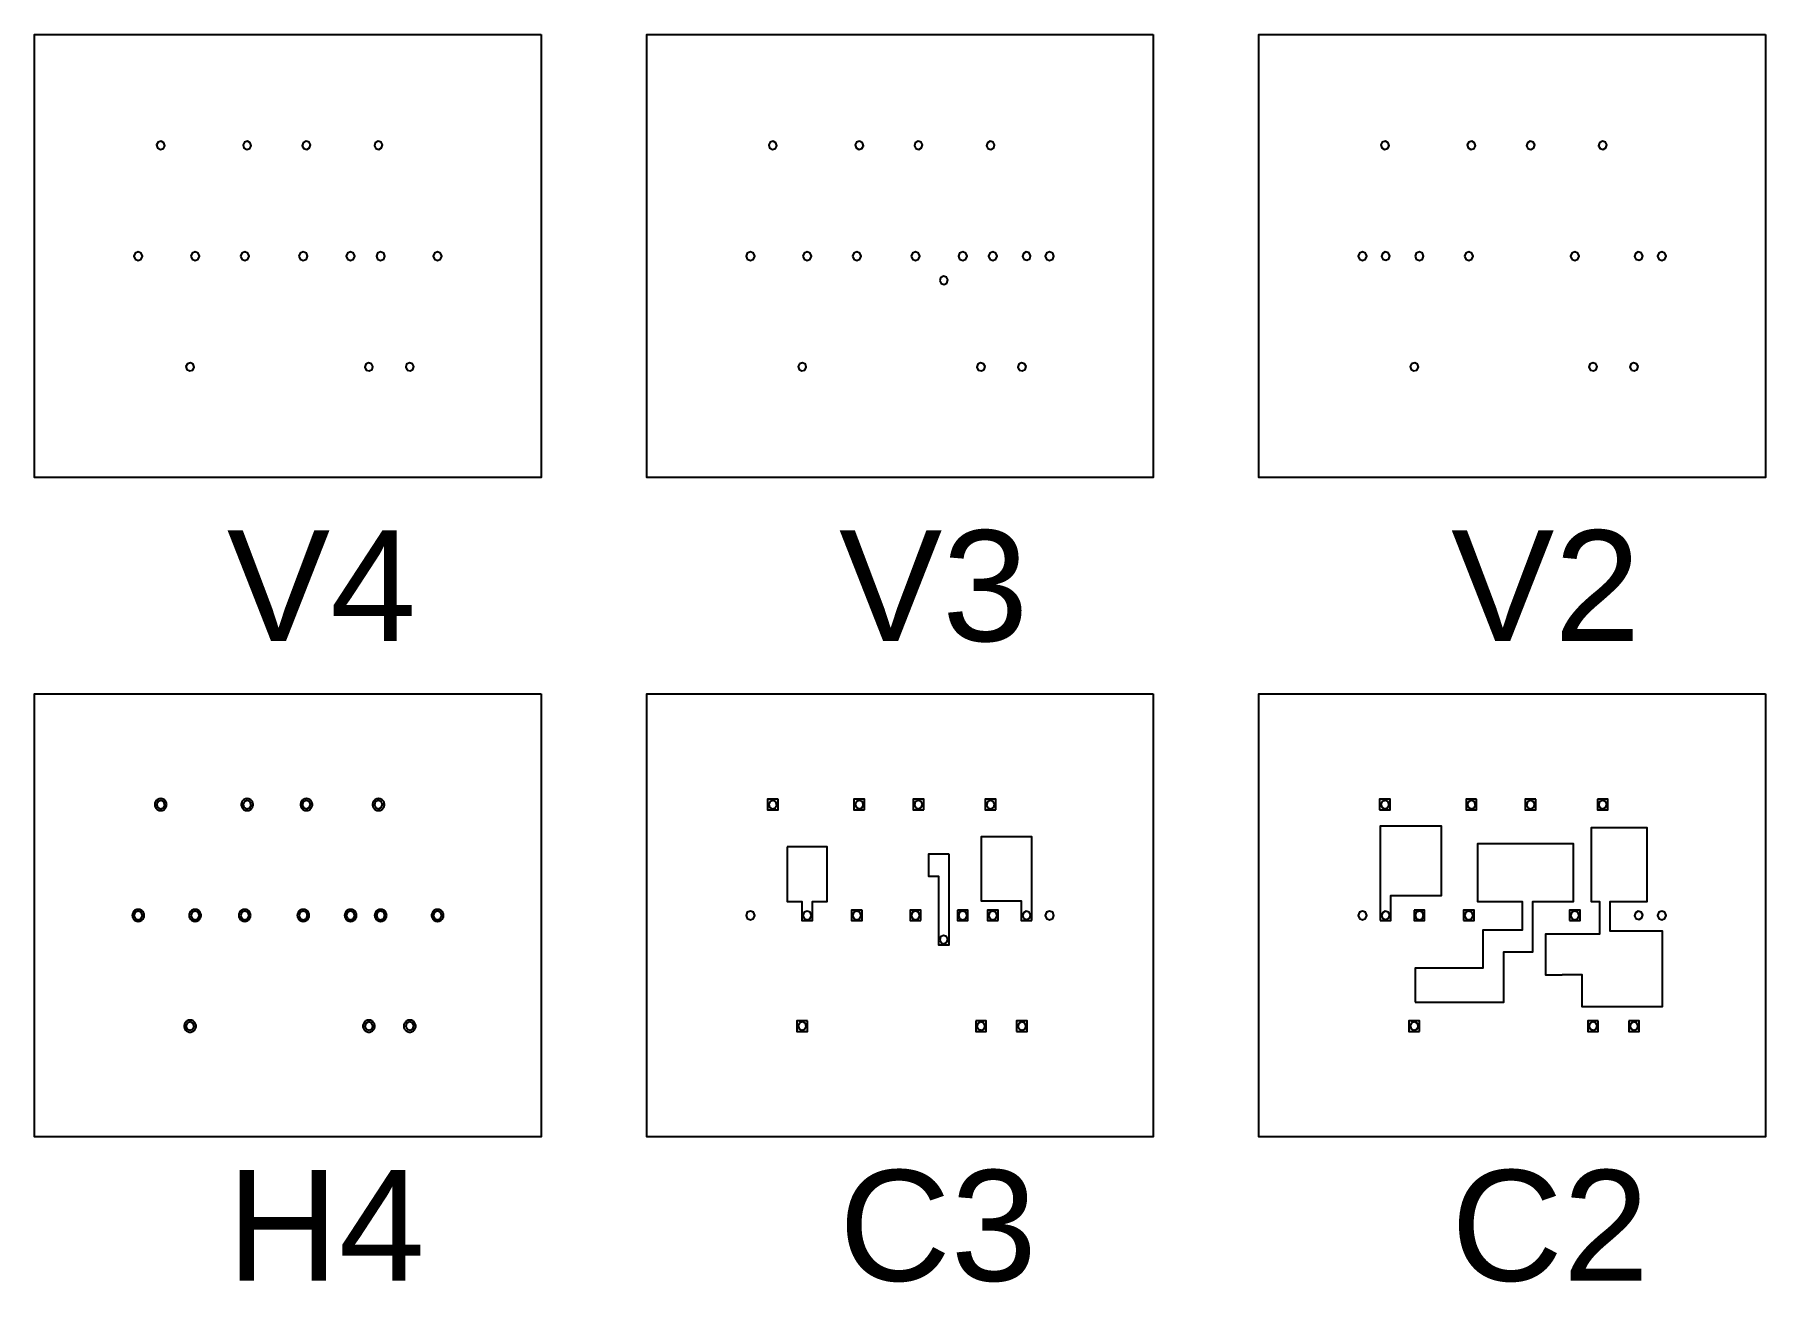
# Model space of a CAD drawing. Extents: x -2.4 to 83.6, y -3.5 to 8.3.
# Drawn here: x 20.8 to 37.2, y -3.48 to 8.35 of the extents above; entities that cross this region are included whole.
import ezdxf

# ---------------------------------------------------------------- set-up
doc = ezdxf.new("R2010")
doc.units = 0
doc.layers.get('0').update_dxf_attribs({"color": 255, "linetype": 'continuous'})
for name, color, linetype in [('C2', 165, 'continuous'), ('C3', 76, 'continuous'), ('H4', 222, 'continuous'), ('Outline', 1, 'continuous'), ('V2', 62, 'continuous'), ('V3', 155, 'continuous'), ('V4', 54, 'continuous')]:
    doc.layers.add(name, color=color, linetype=linetype)
doc.styles.get("Standard").update_dxf_attribs({"font": 'ARIAL.TTF'})

msp = doc.modelspace()

# ---------------------------------------------------------------- linework, layer by layer
at = {"layer": 'C2'}
for points in [[(33.545, 1), (33.645, 1), (33.645, 1.1), (33.545, 1.1), (33.545, 1)], [(34.464, 1.1), (34.364, 1.1), (34.364, 1), (34.464, 1), (34.464, 1.1)], [(35.025, 1.1), (34.925, 1.1), (34.925, 1), (35.025, 1), (35.025, 1.1)], [(35.608, 1.1), (35.608, 1), (35.708, 1), (35.708, 1.1), (35.608, 1.1)], [(33.551, -0.05), (33.651, -0.05), (33.651, 0.188), (34.132, 0.188), (34.132, 0.844), (33.551, 0.844), (33.551, -0.05)], [(35.275, -0.56), (35.46, -0.56), (35.46, -0.863), (36.226, -0.863), (36.226, -0.15), (35.729, -0.15), (35.729, 0.13), (36.079, 0.13), (36.079, 0.829), (35.549, 0.829), (35.549, 0.13), (35.629, 0.13), (35.629, -0.18), (35.115, -0.18), (35.115, -0.563), (35.275, -0.563), (35.275, -0.56)], [(33.88, -0.823), (34.721, -0.823), (34.721, -0.347), (34.996, -0.347), (34.996, 0.13), (35.381, 0.13), (35.381, 0.679), (34.471, 0.679), (34.471, 0.13), (34.896, 0.13), (34.896, -0.14), (34.522, -0.14), (34.522, -0.5), (33.88, -0.5), (33.88, -0.823)], [(33.353, -0.029), (33.382, -0.041), (33.411, -0.029), (33.423, 0), (33.411, 0.029), (33.382, 0.041), (33.353, 0.029), (33.341, 0), (33.353, -0.029)], [(33.871, 0.05), (33.871, -0.05), (33.971, -0.05), (33.971, 0.05), (33.871, 0.05)], [(34.341, -0.05), (34.441, -0.05), (34.441, 0.05), (34.341, 0.05), (34.341, -0.05)], [(35.344, -0.05), (35.444, -0.05), (35.444, 0.05), (35.344, 0.05), (35.344, -0.05)], [(35.974, -0.03), (36.003, -0.039), (36.029, -0.025), (36.038, 0.004), (36.024, 0.03), (35.995, 0.039), (35.969, 0.025), (35.96, -0.004), (35.974, -0.03)], [(36.247, 0.029), (36.218, 0.041), (36.189, 0.029), (36.177, 0), (36.189, -0.029), (36.218, -0.041), (36.247, -0.029), (36.259, 0), (36.247, 0.029)], [(33.923, -1.1), (33.923, -1), (33.823, -1), (33.823, -1.1), (33.923, -1.1)], [(35.617, -1), (35.517, -1), (35.517, -1.1), (35.617, -1.1), (35.617, -1)], [(35.905, -1), (35.905, -1.1), (36.005, -1.1), (36.005, -1), (35.905, -1)]]:
    msp.add_lwpolyline(points, close=True, dxfattribs=at)
at = {"layer": 'C3'}
for points in [[(27.845, 1.1), (27.745, 1.1), (27.745, 1), (27.845, 1), (27.845, 1.1)], [(28.664, 1), (28.664, 1.1), (28.564, 1.1), (28.564, 1), (28.664, 1)], [(29.225, 1), (29.225, 1.1), (29.125, 1.1), (29.125, 1), (29.225, 1)], [(29.908, 1), (29.908, 1.1), (29.808, 1.1), (29.808, 1), (29.908, 1)], [(30.249, -0.05), (30.249, 0.744), (29.768, 0.744), (29.768, 0.138), (30.149, 0.138), (30.149, -0.05), (30.249, -0.05)], [(27.931, 0.649), (27.931, 0.13), (28.071, 0.13), (28.071, -0.05), (28.171, -0.05), (28.171, 0.13), (28.311, 0.13), (28.311, 0.649), (27.931, 0.649)], [(29.465, 0.58), (29.27, 0.58), (29.27, 0.37), (29.365, 0.37), (29.365, -0.28), (29.465, -0.28), (29.465, 0.58)], [(27.553, -0.029), (27.582, -0.041), (27.611, -0.029), (27.623, 0), (27.611, 0.029), (27.582, 0.041), (27.553, 0.029), (27.541, 0), (27.553, -0.029)], [(28.641, 0.05), (28.541, 0.05), (28.541, -0.05), (28.641, -0.05), (28.641, 0.05)], [(29.196, -0.05), (29.196, 0.05), (29.096, 0.05), (29.096, -0.05), (29.196, -0.05)], [(29.544, 0.05), (29.544, -0.05), (29.644, -0.05), (29.644, 0.05), (29.544, 0.05)], [(29.929, -0.05), (29.929, 0.05), (29.829, 0.05), (29.829, -0.05), (29.929, -0.05)], [(30.447, 0.029), (30.418, 0.041), (30.389, 0.029), (30.377, 0), (30.389, -0.029), (30.418, -0.041), (30.447, -0.029), (30.459, 0), (30.447, 0.029)], [(28.123, -1), (28.023, -1), (28.023, -1.1), (28.123, -1.1), (28.123, -1)], [(29.717, -1), (29.717, -1.1), (29.817, -1.1), (29.817, -1), (29.717, -1)], [(30.105, -1.1), (30.205, -1.1), (30.205, -1), (30.105, -1), (30.105, -1.1)]]:
    msp.add_lwpolyline(points, close=True, dxfattribs=at)
at = {"layer": 'H4'}
for points in [[(22.052, 1.05), (22.051, 1.057), (22.05, 1.065), (22.047, 1.072), (22.044, 1.078), (22.04, 1.085), (22.035, 1.09), (22.03, 1.095), (22.023, 1.099), (22.017, 1.102), (22.01, 1.105), (22.002, 1.106), (21.995, 1.107), (21.988, 1.106), (21.98, 1.105), (21.973, 1.102), (21.967, 1.099), (21.961, 1.095), (21.955, 1.09), (21.95, 1.085), (21.946, 1.078), (21.943, 1.072), (21.94, 1.065), (21.939, 1.057), (21.938, 1.05), (21.939, 1.043), (21.94, 1.035), (21.943, 1.028), (21.946, 1.022), (21.95, 1.015), (21.955, 1.01), (21.961, 1.005), (21.967, 1.001), (21.973, 0.998), (21.98, 0.995), (21.988, 0.994), (21.995, 0.993), (22.002, 0.994), (22.01, 0.995), (22.017, 0.998), (22.023, 1.001), (22.03, 1.005), (22.035, 1.01), (22.04, 1.015), (22.044, 1.022), (22.047, 1.028), (22.05, 1.035), (22.051, 1.043), (22.052, 1.05)], [(22.871, 1.05), (22.87, 1.057), (22.869, 1.065), (22.866, 1.072), (22.863, 1.078), (22.859, 1.085), (22.854, 1.09), (22.848, 1.095), (22.842, 1.099), (22.836, 1.102), (22.829, 1.105), (22.821, 1.106), (22.814, 1.107), (22.807, 1.106), (22.799, 1.105), (22.792, 1.102), (22.786, 1.099), (22.779, 1.095), (22.774, 1.09), (22.769, 1.085), (22.765, 1.078), (22.762, 1.072), (22.759, 1.065), (22.758, 1.057), (22.757, 1.05), (22.758, 1.043), (22.759, 1.035), (22.762, 1.028), (22.765, 1.022), (22.769, 1.015), (22.774, 1.01), (22.779, 1.005), (22.786, 1.001), (22.792, 0.998), (22.799, 0.995), (22.807, 0.994), (22.814, 0.993), (22.821, 0.994), (22.829, 0.995), (22.836, 0.998), (22.842, 1.001), (22.848, 1.005), (22.854, 1.01), (22.859, 1.015), (22.863, 1.022), (22.866, 1.028), (22.869, 1.035), (22.87, 1.043), (22.871, 1.05)], [(23.432, 1.05), (23.432, 1.057), (23.43, 1.065), (23.428, 1.072), (23.424, 1.078), (23.42, 1.085), (23.415, 1.09), (23.41, 1.095), (23.404, 1.099), (23.397, 1.102), (23.39, 1.105), (23.383, 1.106), (23.375, 1.107), (23.368, 1.106), (23.361, 1.105), (23.354, 1.102), (23.347, 1.099), (23.341, 1.095), (23.335, 1.09), (23.33, 1.085), (23.326, 1.078), (23.323, 1.072), (23.321, 1.065), (23.319, 1.057), (23.319, 1.05), (23.319, 1.043), (23.321, 1.035), (23.323, 1.028), (23.326, 1.022), (23.33, 1.015), (23.335, 1.01), (23.341, 1.005), (23.347, 1.001), (23.354, 0.998), (23.361, 0.995), (23.368, 0.994), (23.375, 0.993), (23.383, 0.994), (23.39, 0.995), (23.397, 0.998), (23.404, 1.001), (23.41, 1.005), (23.415, 1.01), (23.42, 1.015), (23.424, 1.022), (23.428, 1.028), (23.43, 1.035), (23.432, 1.043), (23.432, 1.05)], [(24.115, 1.05), (24.115, 1.057), (24.113, 1.065), (24.111, 1.072), (24.108, 1.078), (24.103, 1.085), (24.099, 1.09), (24.093, 1.095), (24.087, 1.099), (24.08, 1.102), (24.073, 1.105), (24.066, 1.106), (24.058, 1.107), (24.051, 1.106), (24.044, 1.105), (24.037, 1.102), (24.03, 1.099), (24.024, 1.095), (24.018, 1.09), (24.014, 1.085), (24.009, 1.078), (24.006, 1.072), (24.004, 1.065), (24.002, 1.057), (24.002, 1.05), (24.002, 1.043), (24.004, 1.035), (24.006, 1.028), (24.009, 1.022), (24.014, 1.015), (24.018, 1.01), (24.024, 1.005), (24.03, 1.001), (24.037, 0.998), (24.044, 0.995), (24.051, 0.994), (24.058, 0.993), (24.066, 0.994), (24.073, 0.995), (24.08, 0.998), (24.087, 1.001), (24.093, 1.005), (24.099, 1.01), (24.103, 1.015), (24.108, 1.022), (24.111, 1.028), (24.113, 1.035), (24.115, 1.043), (24.115, 1.05)], [(21.839, 0), (21.838, 0.007), (21.837, 0.015), (21.834, 0.022), (21.831, 0.028), (21.827, 0.035), (21.822, 0.04), (21.817, 0.045), (21.81, 0.049), (21.804, 0.052), (21.797, 0.055), (21.789, 0.056), (21.782, 0.057), (21.775, 0.056), (21.767, 0.055), (21.76, 0.052), (21.754, 0.049), (21.748, 0.045), (21.742, 0.04), (21.737, 0.035), (21.733, 0.028), (21.73, 0.022), (21.727, 0.015), (21.726, 0.007), (21.725, 0), (21.726, -0.007), (21.727, -0.015), (21.73, -0.022), (21.733, -0.028), (21.737, -0.035), (21.742, -0.04), (21.748, -0.045), (21.754, -0.049), (21.76, -0.052), (21.767, -0.055), (21.775, -0.056), (21.782, -0.057), (21.789, -0.056), (21.797, -0.055), (21.804, -0.052), (21.81, -0.049), (21.817, -0.045), (21.822, -0.04), (21.827, -0.035), (21.831, -0.028), (21.834, -0.022), (21.837, -0.015), (21.838, -0.007), (21.839, 0)], [(22.378, 0), (22.377, 0.007), (22.376, 0.015), (22.373, 0.022), (22.37, 0.028), (22.366, 0.035), (22.361, 0.04), (22.355, 0.045), (22.349, 0.049), (22.343, 0.052), (22.336, 0.055), (22.328, 0.056), (22.321, 0.057), (22.314, 0.056), (22.306, 0.055), (22.299, 0.052), (22.293, 0.049), (22.286, 0.045), (22.281, 0.04), (22.276, 0.035), (22.272, 0.028), (22.269, 0.022), (22.266, 0.015), (22.265, 0.007), (22.264, 0), (22.265, -0.007), (22.266, -0.015), (22.269, -0.022), (22.272, -0.028), (22.276, -0.035), (22.281, -0.04), (22.286, -0.045), (22.293, -0.049), (22.299, -0.052), (22.306, -0.055), (22.314, -0.056), (22.321, -0.057), (22.328, -0.056), (22.336, -0.055), (22.343, -0.052), (22.349, -0.049), (22.355, -0.045), (22.361, -0.04), (22.366, -0.035), (22.37, -0.028), (22.373, -0.022), (22.376, -0.015), (22.377, -0.007), (22.378, 0)], [(22.848, 0), (22.847, 0.007), (22.846, 0.015), (22.843, 0.022), (22.84, 0.028), (22.836, 0.035), (22.831, 0.04), (22.825, 0.045), (22.819, 0.049), (22.813, 0.052), (22.806, 0.055), (22.798, 0.056), (22.791, 0.057), (22.784, 0.056), (22.776, 0.055), (22.769, 0.052), (22.763, 0.049), (22.756, 0.045), (22.751, 0.04), (22.746, 0.035), (22.742, 0.028), (22.739, 0.022), (22.736, 0.015), (22.735, 0.007), (22.734, 0), (22.735, -0.007), (22.736, -0.015), (22.739, -0.022), (22.742, -0.028), (22.746, -0.035), (22.751, -0.04), (22.756, -0.045), (22.763, -0.049), (22.769, -0.052), (22.776, -0.055), (22.784, -0.056), (22.791, -0.057), (22.798, -0.056), (22.806, -0.055), (22.813, -0.052), (22.819, -0.049), (22.825, -0.045), (22.831, -0.04), (22.836, -0.035), (22.84, -0.028), (22.843, -0.022), (22.846, -0.015), (22.847, -0.007), (22.848, 0)], [(23.403, 0), (23.402, 0.007), (23.401, 0.015), (23.398, 0.022), (23.395, 0.028), (23.391, 0.035), (23.386, 0.04), (23.38, 0.045), (23.374, 0.049), (23.368, 0.052), (23.361, 0.055), (23.353, 0.056), (23.346, 0.057), (23.339, 0.056), (23.331, 0.055), (23.324, 0.052), (23.318, 0.049), (23.311, 0.045), (23.306, 0.04), (23.301, 0.035), (23.297, 0.028), (23.294, 0.022), (23.291, 0.015), (23.29, 0.007), (23.289, 0), (23.29, -0.007), (23.291, -0.015), (23.294, -0.022), (23.297, -0.028), (23.301, -0.035), (23.306, -0.04), (23.311, -0.045), (23.318, -0.049), (23.324, -0.052), (23.331, -0.055), (23.339, -0.056), (23.346, -0.057), (23.353, -0.056), (23.361, -0.055), (23.368, -0.052), (23.374, -0.049), (23.38, -0.045), (23.386, -0.04), (23.391, -0.035), (23.395, -0.028), (23.398, -0.022), (23.401, -0.015), (23.402, -0.007), (23.403, 0)], [(23.851, 0), (23.85, 0.007), (23.849, 0.015), (23.846, 0.022), (23.843, 0.028), (23.839, 0.035), (23.834, 0.04), (23.829, 0.045), (23.822, 0.049), (23.816, 0.052), (23.809, 0.055), (23.801, 0.056), (23.794, 0.057), (23.787, 0.056), (23.779, 0.055), (23.772, 0.052), (23.766, 0.049), (23.76, 0.045), (23.754, 0.04), (23.749, 0.035), (23.745, 0.028), (23.742, 0.022), (23.739, 0.015), (23.738, 0.007), (23.737, 0), (23.738, -0.007), (23.739, -0.015), (23.742, -0.022), (23.745, -0.028), (23.749, -0.035), (23.754, -0.04), (23.76, -0.045), (23.766, -0.049), (23.772, -0.052), (23.779, -0.055), (23.787, -0.056), (23.794, -0.057), (23.801, -0.056), (23.809, -0.055), (23.816, -0.052), (23.822, -0.049), (23.829, -0.045), (23.834, -0.04), (23.839, -0.035), (23.843, -0.028), (23.846, -0.022), (23.849, -0.015), (23.85, -0.007), (23.851, 0)], [(24.136, 0), (24.135, 0.007), (24.134, 0.015), (24.131, 0.022), (24.128, 0.028), (24.124, 0.035), (24.119, 0.04), (24.114, 0.045), (24.107, 0.049), (24.101, 0.052), (24.094, 0.055), (24.086, 0.056), (24.079, 0.057), (24.072, 0.056), (24.064, 0.055), (24.057, 0.052), (24.051, 0.049), (24.045, 0.045), (24.039, 0.04), (24.034, 0.035), (24.03, 0.028), (24.027, 0.022), (24.024, 0.015), (24.023, 0.007), (24.022, 0), (24.023, -0.007), (24.024, -0.015), (24.027, -0.022), (24.03, -0.028), (24.034, -0.035), (24.039, -0.04), (24.045, -0.045), (24.051, -0.049), (24.057, -0.052), (24.064, -0.055), (24.072, -0.056), (24.079, -0.057), (24.086, -0.056), (24.094, -0.055), (24.101, -0.052), (24.107, -0.049), (24.114, -0.045), (24.119, -0.04), (24.124, -0.035), (24.128, -0.028), (24.131, -0.022), (24.134, -0.015), (24.135, -0.007), (24.136, 0)], [(24.675, 0), (24.674, 0.007), (24.673, 0.015), (24.67, 0.022), (24.667, 0.028), (24.663, 0.035), (24.658, 0.04), (24.652, 0.045), (24.646, 0.049), (24.64, 0.052), (24.633, 0.055), (24.625, 0.056), (24.618, 0.057), (24.611, 0.056), (24.603, 0.055), (24.596, 0.052), (24.59, 0.049), (24.583, 0.045), (24.578, 0.04), (24.573, 0.035), (24.569, 0.028), (24.566, 0.022), (24.563, 0.015), (24.562, 0.007), (24.561, 0), (24.562, -0.007), (24.563, -0.015), (24.566, -0.022), (24.569, -0.028), (24.573, -0.035), (24.578, -0.04), (24.583, -0.045), (24.59, -0.049), (24.596, -0.052), (24.603, -0.055), (24.611, -0.056), (24.618, -0.057), (24.625, -0.056), (24.633, -0.055), (24.64, -0.052), (24.646, -0.049), (24.652, -0.045), (24.658, -0.04), (24.663, -0.035), (24.667, -0.028), (24.67, -0.022), (24.673, -0.015), (24.674, -0.007), (24.675, 0)], [(22.33, -1.05), (22.33, -1.043), (22.328, -1.035), (22.326, -1.028), (22.322, -1.022), (22.318, -1.015), (22.313, -1.01), (22.308, -1.005), (22.302, -1.001), (22.295, -0.998), (22.288, -0.995), (22.281, -0.994), (22.273, -0.993), (22.266, -0.994), (22.259, -0.995), (22.252, -0.998), (22.245, -1.001), (22.239, -1.005), (22.233, -1.01), (22.228, -1.015), (22.224, -1.022), (22.221, -1.028), (22.219, -1.035), (22.217, -1.043), (22.217, -1.05), (22.217, -1.057), (22.219, -1.065), (22.221, -1.072), (22.224, -1.078), (22.228, -1.085), (22.233, -1.09), (22.239, -1.095), (22.245, -1.099), (22.252, -1.102), (22.259, -1.105), (22.266, -1.106), (22.273, -1.107), (22.281, -1.106), (22.288, -1.105), (22.295, -1.102), (22.302, -1.099), (22.308, -1.095), (22.313, -1.09), (22.318, -1.085), (22.322, -1.078), (22.326, -1.072), (22.328, -1.065), (22.33, -1.057), (22.33, -1.05)], [(24.024, -1.05), (24.024, -1.043), (24.022, -1.035), (24.02, -1.028), (24.016, -1.022), (24.012, -1.015), (24.007, -1.01), (24.002, -1.005), (23.996, -1.001), (23.989, -0.998), (23.982, -0.995), (23.975, -0.994), (23.967, -0.993), (23.96, -0.994), (23.953, -0.995), (23.946, -0.998), (23.939, -1.001), (23.933, -1.005), (23.927, -1.01), (23.922, -1.015), (23.918, -1.022), (23.915, -1.028), (23.913, -1.035), (23.911, -1.043), (23.911, -1.05), (23.911, -1.057), (23.913, -1.065), (23.915, -1.072), (23.918, -1.078), (23.922, -1.085), (23.927, -1.09), (23.933, -1.095), (23.939, -1.099), (23.946, -1.102), (23.953, -1.105), (23.96, -1.106), (23.967, -1.107), (23.975, -1.106), (23.982, -1.105), (23.989, -1.102), (23.996, -1.099), (24.002, -1.095), (24.007, -1.09), (24.012, -1.085), (24.016, -1.078), (24.02, -1.072), (24.022, -1.065), (24.024, -1.057), (24.024, -1.05)], [(24.412, -1.05), (24.411, -1.043), (24.41, -1.035), (24.407, -1.028), (24.404, -1.022), (24.4, -1.015), (24.395, -1.01), (24.389, -1.005), (24.383, -1.001), (24.377, -0.998), (24.37, -0.995), (24.362, -0.994), (24.355, -0.993), (24.348, -0.994), (24.34, -0.995), (24.333, -0.998), (24.327, -1.001), (24.32, -1.005), (24.315, -1.01), (24.31, -1.015), (24.306, -1.022), (24.303, -1.028), (24.3, -1.035), (24.299, -1.043), (24.298, -1.05), (24.299, -1.057), (24.3, -1.065), (24.303, -1.072), (24.306, -1.078), (24.31, -1.085), (24.315, -1.09), (24.32, -1.095), (24.327, -1.099), (24.333, -1.102), (24.34, -1.105), (24.348, -1.106), (24.355, -1.107), (24.362, -1.106), (24.37, -1.105), (24.377, -1.102), (24.383, -1.099), (24.389, -1.095), (24.395, -1.09), (24.4, -1.085), (24.404, -1.078), (24.407, -1.072), (24.41, -1.065), (24.411, -1.057), (24.412, -1.05)]]:
    msp.add_lwpolyline(points, close=True, dxfattribs=at)
at = {"layer": 'Outline'}
for points in [[(25.6, 8.35), (25.6, 4.15), (20.8, 4.15), (20.8, 8.35)], [(31.4, 8.35), (31.4, 4.15), (26.6, 4.15), (26.6, 8.35)], [(37.2, 8.35), (37.2, 4.15), (32.4, 4.15), (32.4, 8.35)], [(25.6, 2.1), (25.6, -2.1), (20.8, -2.1), (20.8, 2.1)], [(31.4, 2.1), (31.4, -2.1), (26.6, -2.1), (26.6, 2.1)], [(37.2, 2.1), (37.2, -2.1), (32.4, -2.1), (32.4, 2.1)]]:
    msp.add_lwpolyline(points, close=True, dxfattribs=at)
at = {"layer": 'V2'}
for points in [[(33.599, 7.339), (33.57, 7.33), (33.556, 7.304), (33.565, 7.275), (33.592, 7.261), (33.62, 7.27), (33.634, 7.296), (33.625, 7.325), (33.599, 7.339)], [(34.417, 7.339), (34.389, 7.33), (34.375, 7.304), (34.384, 7.275), (34.41, 7.261), (34.439, 7.27), (34.453, 7.296), (34.444, 7.325), (34.417, 7.339)], [(34.95, 7.27), (34.979, 7.261), (35.005, 7.275), (35.014, 7.304), (35, 7.33), (34.972, 7.339), (34.945, 7.325), (34.936, 7.296), (34.95, 7.27)], [(35.633, 7.27), (35.662, 7.261), (35.688, 7.275), (35.697, 7.304), (35.684, 7.33), (35.655, 7.339), (35.628, 7.325), (35.62, 7.296), (35.633, 7.27)], [(33.353, 6.221), (33.382, 6.209), (33.411, 6.221), (33.423, 6.25), (33.411, 6.279), (33.382, 6.291), (33.353, 6.279), (33.341, 6.25), (33.353, 6.221)], [(33.597, 6.289), (33.571, 6.275), (33.562, 6.246), (33.576, 6.22), (33.605, 6.211), (33.631, 6.225), (33.64, 6.254), (33.626, 6.28), (33.597, 6.289)], [(33.88, 6.25), (33.892, 6.221), (33.921, 6.209), (33.95, 6.221), (33.962, 6.25), (33.95, 6.279), (33.921, 6.291), (33.892, 6.279), (33.88, 6.25)], [(34.35, 6.25), (34.362, 6.221), (34.391, 6.209), (34.42, 6.221), (34.432, 6.25), (34.42, 6.279), (34.391, 6.291), (34.362, 6.279), (34.35, 6.25)], [(35.365, 6.221), (35.394, 6.209), (35.423, 6.221), (35.435, 6.25), (35.423, 6.279), (35.394, 6.291), (35.365, 6.279), (35.353, 6.25), (35.365, 6.221)], [(35.974, 6.22), (36.003, 6.211), (36.029, 6.225), (36.038, 6.254), (36.024, 6.28), (35.995, 6.289), (35.969, 6.275), (35.96, 6.246), (35.974, 6.22)], [(36.247, 6.279), (36.218, 6.291), (36.189, 6.279), (36.177, 6.25), (36.189, 6.221), (36.218, 6.209), (36.247, 6.221), (36.259, 6.25), (36.247, 6.279)], [(33.848, 5.23), (33.834, 5.204), (33.843, 5.175), (33.87, 5.161), (33.898, 5.17), (33.912, 5.196), (33.903, 5.225), (33.877, 5.239), (33.848, 5.23)], [(35.571, 5.161), (35.597, 5.175), (35.606, 5.204), (35.592, 5.23), (35.564, 5.239), (35.537, 5.225), (35.528, 5.196), (35.542, 5.17), (35.571, 5.161)], [(35.93, 5.17), (35.958, 5.161), (35.985, 5.175), (35.994, 5.204), (35.98, 5.23), (35.951, 5.239), (35.925, 5.225), (35.916, 5.196), (35.93, 5.17)], [(33.599, 1.089), (33.57, 1.08), (33.556, 1.054), (33.565, 1.025), (33.592, 1.011), (33.62, 1.02), (33.634, 1.046), (33.625, 1.075), (33.599, 1.089)], [(34.417, 1.089), (34.389, 1.08), (34.375, 1.054), (34.384, 1.025), (34.41, 1.011), (34.439, 1.02), (34.453, 1.046), (34.444, 1.075), (34.417, 1.089)], [(34.95, 1.02), (34.979, 1.011), (35.005, 1.025), (35.014, 1.054), (35, 1.08), (34.972, 1.089), (34.945, 1.075), (34.936, 1.046), (34.95, 1.02)], [(35.633, 1.02), (35.662, 1.011), (35.688, 1.025), (35.697, 1.054), (35.684, 1.08), (35.655, 1.089), (35.628, 1.075), (35.62, 1.046), (35.633, 1.02)], [(33.353, -0.029), (33.382, -0.041), (33.411, -0.029), (33.423, 0), (33.411, 0.029), (33.382, 0.041), (33.353, 0.029), (33.341, 0), (33.353, -0.029)], [(33.597, 0.039), (33.571, 0.025), (33.562, -0.004), (33.576, -0.03), (33.605, -0.039), (33.631, -0.025), (33.64, 0.004), (33.626, 0.03), (33.597, 0.039)], [(33.88, 0), (33.892, -0.029), (33.921, -0.041), (33.95, -0.029), (33.962, 0), (33.95, 0.029), (33.921, 0.041), (33.892, 0.029), (33.88, 0)], [(34.35, 0), (34.362, -0.029), (34.391, -0.041), (34.42, -0.029), (34.432, 0), (34.42, 0.029), (34.391, 0.041), (34.362, 0.029), (34.35, 0)], [(35.365, -0.029), (35.394, -0.041), (35.423, -0.029), (35.435, 0), (35.423, 0.029), (35.394, 0.041), (35.365, 0.029), (35.353, 0), (35.365, -0.029)], [(35.974, -0.03), (36.003, -0.039), (36.029, -0.025), (36.038, 0.004), (36.024, 0.03), (35.995, 0.039), (35.969, 0.025), (35.96, -0.004), (35.974, -0.03)], [(36.247, 0.029), (36.218, 0.041), (36.189, 0.029), (36.177, 0), (36.189, -0.029), (36.218, -0.041), (36.247, -0.029), (36.259, 0), (36.247, 0.029)], [(33.848, -1.02), (33.834, -1.046), (33.843, -1.075), (33.87, -1.089), (33.898, -1.08), (33.912, -1.054), (33.903, -1.025), (33.877, -1.011), (33.848, -1.02)], [(35.571, -1.089), (35.597, -1.075), (35.606, -1.046), (35.592, -1.02), (35.564, -1.011), (35.537, -1.025), (35.528, -1.054), (35.542, -1.08), (35.571, -1.089)], [(35.93, -1.08), (35.958, -1.089), (35.985, -1.075), (35.994, -1.046), (35.98, -1.02), (35.951, -1.011), (35.925, -1.025), (35.916, -1.054), (35.93, -1.08)]]:
    msp.add_lwpolyline(points, close=True, dxfattribs=at)
at = {"layer": 'V3'}
for points in [[(27.799, 7.339), (27.77, 7.33), (27.756, 7.304), (27.765, 7.275), (27.792, 7.261), (27.82, 7.27), (27.834, 7.296), (27.825, 7.325), (27.799, 7.339)], [(28.617, 7.339), (28.589, 7.33), (28.575, 7.304), (28.584, 7.275), (28.61, 7.261), (28.639, 7.27), (28.653, 7.296), (28.644, 7.325), (28.617, 7.339)], [(29.15, 7.27), (29.179, 7.261), (29.205, 7.275), (29.214, 7.304), (29.2, 7.33), (29.172, 7.339), (29.145, 7.325), (29.136, 7.296), (29.15, 7.27)], [(29.833, 7.27), (29.862, 7.261), (29.888, 7.275), (29.897, 7.304), (29.884, 7.33), (29.855, 7.339), (29.828, 7.325), (29.82, 7.296), (29.833, 7.27)], [(27.553, 6.221), (27.582, 6.209), (27.611, 6.221), (27.623, 6.25), (27.611, 6.279), (27.582, 6.291), (27.553, 6.279), (27.541, 6.25), (27.553, 6.221)], [(28.08, 6.25), (28.092, 6.221), (28.121, 6.209), (28.15, 6.221), (28.162, 6.25), (28.15, 6.279), (28.121, 6.291), (28.092, 6.279), (28.08, 6.25)], [(28.55, 6.25), (28.562, 6.221), (28.591, 6.209), (28.62, 6.221), (28.632, 6.25), (28.62, 6.279), (28.591, 6.291), (28.562, 6.279), (28.55, 6.25)], [(29.105, 6.25), (29.117, 6.221), (29.146, 6.209), (29.175, 6.221), (29.187, 6.25), (29.175, 6.279), (29.146, 6.291), (29.117, 6.279), (29.105, 6.25)], [(29.565, 6.221), (29.594, 6.209), (29.623, 6.221), (29.635, 6.25), (29.623, 6.279), (29.594, 6.291), (29.565, 6.279), (29.553, 6.25), (29.565, 6.221)], [(29.85, 6.221), (29.879, 6.209), (29.908, 6.221), (29.92, 6.25), (29.908, 6.279), (29.879, 6.291), (29.85, 6.279), (29.838, 6.25), (29.85, 6.221)], [(30.174, 6.22), (30.203, 6.211), (30.229, 6.225), (30.238, 6.254), (30.224, 6.28), (30.195, 6.289), (30.169, 6.275), (30.16, 6.246), (30.174, 6.22)], [(30.447, 6.279), (30.418, 6.291), (30.389, 6.279), (30.377, 6.25), (30.389, 6.221), (30.418, 6.209), (30.447, 6.221), (30.459, 6.25), (30.447, 6.279)], [(29.376, 6.016), (29.39, 5.99), (29.419, 5.981), (29.445, 5.995), (29.454, 6.024), (29.44, 6.05), (29.411, 6.059), (29.385, 6.045), (29.376, 6.016)], [(28.048, 5.23), (28.034, 5.204), (28.043, 5.175), (28.07, 5.161), (28.098, 5.17), (28.112, 5.196), (28.103, 5.225), (28.077, 5.239), (28.048, 5.23)], [(29.771, 5.161), (29.797, 5.175), (29.806, 5.204), (29.792, 5.23), (29.764, 5.239), (29.737, 5.225), (29.728, 5.196), (29.742, 5.17), (29.771, 5.161)], [(30.13, 5.17), (30.158, 5.161), (30.185, 5.175), (30.194, 5.204), (30.18, 5.23), (30.151, 5.239), (30.125, 5.225), (30.116, 5.196), (30.13, 5.17)], [(27.799, 1.089), (27.77, 1.08), (27.756, 1.054), (27.765, 1.025), (27.792, 1.011), (27.82, 1.02), (27.834, 1.046), (27.825, 1.075), (27.799, 1.089)], [(28.617, 1.089), (28.589, 1.08), (28.575, 1.054), (28.584, 1.025), (28.61, 1.011), (28.639, 1.02), (28.653, 1.046), (28.644, 1.075), (28.617, 1.089)], [(29.15, 1.02), (29.179, 1.011), (29.205, 1.025), (29.214, 1.054), (29.2, 1.08), (29.172, 1.089), (29.145, 1.075), (29.136, 1.046), (29.15, 1.02)], [(29.833, 1.02), (29.862, 1.011), (29.888, 1.025), (29.897, 1.054), (29.884, 1.08), (29.855, 1.089), (29.828, 1.075), (29.82, 1.046), (29.833, 1.02)], [(27.553, -0.029), (27.582, -0.041), (27.611, -0.029), (27.623, 0), (27.611, 0.029), (27.582, 0.041), (27.553, 0.029), (27.541, 0), (27.553, -0.029)], [(28.08, 0), (28.092, -0.029), (28.121, -0.041), (28.15, -0.029), (28.162, 0), (28.15, 0.029), (28.121, 0.041), (28.092, 0.029), (28.08, 0)], [(28.55, 0), (28.562, -0.029), (28.591, -0.041), (28.62, -0.029), (28.632, 0), (28.62, 0.029), (28.591, 0.041), (28.562, 0.029), (28.55, 0)], [(29.105, 0), (29.117, -0.029), (29.146, -0.041), (29.175, -0.029), (29.187, 0), (29.175, 0.029), (29.146, 0.041), (29.117, 0.029), (29.105, 0)], [(29.565, -0.029), (29.594, -0.041), (29.623, -0.029), (29.635, 0), (29.623, 0.029), (29.594, 0.041), (29.565, 0.029), (29.553, 0), (29.565, -0.029)], [(29.85, -0.029), (29.879, -0.041), (29.908, -0.029), (29.92, 0), (29.908, 0.029), (29.879, 0.041), (29.85, 0.029), (29.838, 0), (29.85, -0.029)], [(30.174, -0.03), (30.203, -0.039), (30.229, -0.025), (30.238, 0.004), (30.224, 0.03), (30.195, 0.039), (30.169, 0.025), (30.16, -0.004), (30.174, -0.03)], [(30.447, 0.029), (30.418, 0.041), (30.389, 0.029), (30.377, 0), (30.389, -0.029), (30.418, -0.041), (30.447, -0.029), (30.459, 0), (30.447, 0.029)], [(29.376, -0.234), (29.39, -0.26), (29.419, -0.269), (29.445, -0.255), (29.454, -0.226), (29.44, -0.2), (29.411, -0.191), (29.385, -0.205), (29.376, -0.234)], [(28.048, -1.02), (28.034, -1.046), (28.043, -1.075), (28.07, -1.089), (28.098, -1.08), (28.112, -1.054), (28.103, -1.025), (28.077, -1.011), (28.048, -1.02)], [(29.771, -1.089), (29.797, -1.075), (29.806, -1.046), (29.792, -1.02), (29.764, -1.011), (29.737, -1.025), (29.728, -1.054), (29.742, -1.08), (29.771, -1.089)], [(30.13, -1.08), (30.158, -1.089), (30.185, -1.075), (30.194, -1.046), (30.18, -1.02), (30.151, -1.011), (30.125, -1.025), (30.116, -1.054), (30.13, -1.08)]]:
    msp.add_lwpolyline(points, close=True, dxfattribs=at)
at = {"layer": 'V4'}
for points in [[(21.999, 7.339), (21.97, 7.33), (21.956, 7.304), (21.965, 7.275), (21.992, 7.261), (22.02, 7.27), (22.034, 7.296), (22.025, 7.325), (21.999, 7.339)], [(22.817, 7.339), (22.789, 7.33), (22.775, 7.304), (22.784, 7.275), (22.81, 7.261), (22.839, 7.27), (22.853, 7.296), (22.844, 7.325), (22.817, 7.339)], [(23.35, 7.27), (23.379, 7.261), (23.405, 7.275), (23.414, 7.304), (23.4, 7.33), (23.372, 7.339), (23.345, 7.325), (23.336, 7.296), (23.35, 7.27)], [(24.033, 7.27), (24.062, 7.261), (24.088, 7.275), (24.097, 7.304), (24.084, 7.33), (24.055, 7.339), (24.028, 7.325), (24.02, 7.296), (24.033, 7.27)], [(21.753, 6.221), (21.782, 6.209), (21.811, 6.221), (21.823, 6.25), (21.811, 6.279), (21.782, 6.291), (21.753, 6.279), (21.741, 6.25), (21.753, 6.221)], [(22.28, 6.25), (22.292, 6.221), (22.321, 6.209), (22.35, 6.221), (22.362, 6.25), (22.35, 6.279), (22.321, 6.291), (22.292, 6.279), (22.28, 6.25)], [(22.75, 6.25), (22.762, 6.221), (22.791, 6.209), (22.82, 6.221), (22.832, 6.25), (22.82, 6.279), (22.791, 6.291), (22.762, 6.279), (22.75, 6.25)], [(23.305, 6.25), (23.317, 6.221), (23.346, 6.209), (23.375, 6.221), (23.387, 6.25), (23.375, 6.279), (23.346, 6.291), (23.317, 6.279), (23.305, 6.25)], [(23.765, 6.221), (23.794, 6.209), (23.823, 6.221), (23.835, 6.25), (23.823, 6.279), (23.794, 6.291), (23.765, 6.279), (23.753, 6.25), (23.765, 6.221)], [(24.05, 6.221), (24.079, 6.209), (24.108, 6.221), (24.12, 6.25), (24.108, 6.279), (24.079, 6.291), (24.05, 6.279), (24.038, 6.25), (24.05, 6.221)], [(24.647, 6.279), (24.618, 6.291), (24.589, 6.279), (24.577, 6.25), (24.589, 6.221), (24.618, 6.209), (24.647, 6.221), (24.659, 6.25), (24.647, 6.279)], [(22.248, 5.23), (22.234, 5.204), (22.243, 5.175), (22.27, 5.161), (22.298, 5.17), (22.312, 5.196), (22.303, 5.225), (22.277, 5.239), (22.248, 5.23)], [(23.971, 5.161), (23.997, 5.175), (24.006, 5.204), (23.992, 5.23), (23.964, 5.239), (23.937, 5.225), (23.928, 5.196), (23.942, 5.17), (23.971, 5.161)], [(24.33, 5.17), (24.358, 5.161), (24.385, 5.175), (24.394, 5.204), (24.38, 5.23), (24.351, 5.239), (24.325, 5.225), (24.316, 5.196), (24.33, 5.17)], [(21.999, 1.089), (21.97, 1.08), (21.956, 1.054), (21.965, 1.025), (21.992, 1.011), (22.02, 1.02), (22.034, 1.046), (22.025, 1.075), (21.999, 1.089)], [(22.817, 1.089), (22.789, 1.08), (22.775, 1.054), (22.784, 1.025), (22.81, 1.011), (22.839, 1.02), (22.853, 1.046), (22.844, 1.075), (22.817, 1.089)], [(23.35, 1.02), (23.379, 1.011), (23.405, 1.025), (23.414, 1.054), (23.4, 1.08), (23.372, 1.089), (23.345, 1.075), (23.336, 1.046), (23.35, 1.02)], [(24.033, 1.02), (24.062, 1.011), (24.088, 1.025), (24.097, 1.054), (24.084, 1.08), (24.055, 1.089), (24.028, 1.075), (24.02, 1.046), (24.033, 1.02)], [(21.753, -0.029), (21.782, -0.041), (21.811, -0.029), (21.823, 0), (21.811, 0.029), (21.782, 0.041), (21.753, 0.029), (21.741, 0), (21.753, -0.029)], [(22.28, 0), (22.292, -0.029), (22.321, -0.041), (22.35, -0.029), (22.362, 0), (22.35, 0.029), (22.321, 0.041), (22.292, 0.029), (22.28, 0)], [(22.75, 0), (22.762, -0.029), (22.791, -0.041), (22.82, -0.029), (22.832, 0), (22.82, 0.029), (22.791, 0.041), (22.762, 0.029), (22.75, 0)], [(23.305, 0), (23.317, -0.029), (23.346, -0.041), (23.375, -0.029), (23.387, 0), (23.375, 0.029), (23.346, 0.041), (23.317, 0.029), (23.305, 0)], [(23.765, -0.029), (23.794, -0.041), (23.823, -0.029), (23.835, 0), (23.823, 0.029), (23.794, 0.041), (23.765, 0.029), (23.753, 0), (23.765, -0.029)], [(24.05, -0.029), (24.079, -0.041), (24.108, -0.029), (24.12, 0), (24.108, 0.029), (24.079, 0.041), (24.05, 0.029), (24.038, 0), (24.05, -0.029)], [(24.647, 0.029), (24.618, 0.041), (24.589, 0.029), (24.577, 0), (24.589, -0.029), (24.618, -0.041), (24.647, -0.029), (24.659, 0), (24.647, 0.029)], [(22.248, -1.02), (22.234, -1.046), (22.243, -1.075), (22.27, -1.089), (22.298, -1.08), (22.312, -1.054), (22.303, -1.025), (22.277, -1.011), (22.248, -1.02)], [(23.971, -1.089), (23.997, -1.075), (24.006, -1.046), (23.992, -1.02), (23.964, -1.011), (23.937, -1.025), (23.928, -1.054), (23.942, -1.08), (23.971, -1.089)], [(24.33, -1.08), (24.358, -1.089), (24.385, -1.075), (24.394, -1.046), (24.38, -1.02), (24.351, -1.011), (24.325, -1.025), (24.316, -1.054), (24.33, -1.08)]]:
    msp.add_lwpolyline(points, close=True, dxfattribs=at)

# ---------------------------------------------------------------- texts
for s, p in [('V4', (22.622, 2.6)), ('V3', (28.422, 2.6)), ('V2', (34.222, 2.6)), ('H4', (22.622, -3.465)), ('C3', (28.422, -3.465)), ('C2', (34.222, -3.465))]:
    msp.add_text(s, height=1.05).set_placement(p)

doc.saveas('drawing.dxf')
